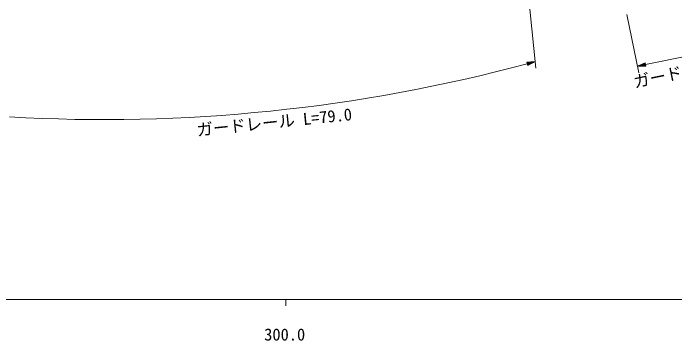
# Model space of a CAD drawing. Units: millimetres, scale not verified. Extents: x 40000 to 680000, y 20000 to 380000.
# Drawn here: x 326574 to 427147, y 198715 to 248432 of the extents above; entities that cross this region are included whole.
import ezdxf
from ezdxf.enums import TextEntityAlignment as Align

# ---------------------------------------------------------------- set-up
doc = ezdxf.new("R2010")
doc.units = ezdxf.units.MM
doc.header["$LTSCALE"] = 1000
doc.layers.add('M-STR-HTXT', color=7, linetype='Continuous', lineweight=13)
doc.layers.add('M-TTL-BAND', color=7, linetype='Continuous', lineweight=13)
doc.styles.add('ＭＳ ゴシック', font='')
doc.styles.get('ＭＳ ゴシック').set_extended_font_data('MS Gothic')

msp = doc.modelspace()

# ---------------------------------------------------------------- linework, layer by layer
at = {"layer": 'M-STR-HTXT'}
for p, q in [((405112, 249053), (406030, 240100)), ((419844, 248223), (421667, 239409)), ((422688, 240641), (441408, 244512)), ((405928, 241094), (404657, 241006)), ((404657, 241006), (404789, 240524)), ((404911, 241024), (404670, 240958)), ((404683, 240909), (405165, 241041)), ((405420, 241059), (404696, 240861)), ((404710, 240813), (405674, 241077)), ((405928, 241094), (404723, 240765)), ((404736, 240716), (405700, 240980)), ((405473, 240866), (404749, 240668)), ((404762, 240620), (405245, 240752)), ((405017, 240638), (404775, 240572)), ((405928, 241094), (404789, 240524)), ((421464, 240388), (422638, 240886)), ((421464, 240388), (422688, 240641)), ((421464, 240388), (422739, 240397)), ((422678, 240690), (421699, 240488)), ((422698, 240592), (421719, 240390)), ((421933, 240587), (422668, 240739)), ((421974, 240392), (422708, 240543)), ((422658, 240788), (422168, 240687)), ((422719, 240494), (422229, 240393)), ((422403, 240787), (422648, 240837)), ((422484, 240395), (422729, 240446)), ((422739, 240397), (422638, 240886))]:
    msp.add_line(p, q, dxfattribs=at)
msp.add_arc((340310, 481064), 248779, 266.7066, 285.00543, dxfattribs=at)
at = {"layer": 'M-TTL-BAND'}
for p, q in [((40000, 205000), (579000, 205000)), ((368000, 205000), (368000, 204000))]:
    msp.add_line(p, q, dxfattribs=at)

# ---------------------------------------------------------------- texts
at = {"layer": 'M-STR-HTXT', "style": 'ＭＳ ゴシック'}
for s, rotation, p in [('ガードレール L=20.5', 11.683, (432798, 238954)), ('ガードレール L=79.0', 5.856, (366409, 230453))]:
    msp.add_text(s, height=1833, rotation=rotation, dxfattribs=at).set_placement(p, align=Align.BOTTOM_CENTER)
at = {"layer": 'M-TTL-BAND', "style": 'ＭＳ ゴシック'}
msp.add_text('300.0', height=1833, dxfattribs=at).set_placement((367844, 198195), align=Align.BOTTOM_CENTER)

doc.saveas('drawing.dxf')
